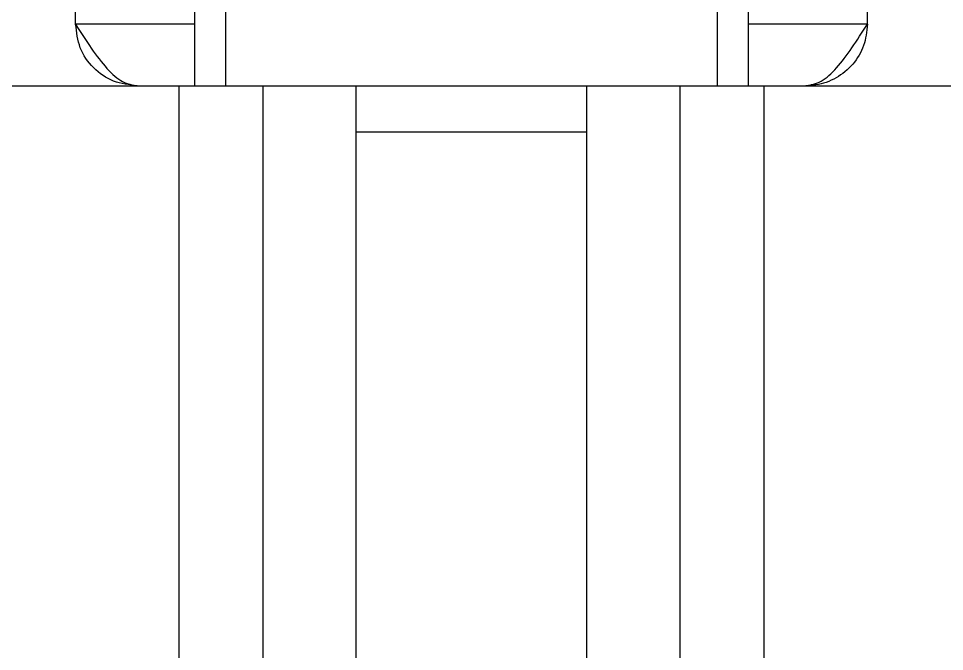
# Model space of a CAD drawing. Header units: millimetres. Extents: x 1258 to 2922, y -135 to 1239.
# Drawn here: x 1942.91 to 1973.03, y 715.5 to 736.09 of the extents above; entities that cross this region are included whole.
import ezdxf

# ---------------------------------------------------------------- set-up
doc = ezdxf.new("R2010")
doc.units = ezdxf.units.MM
doc.header["$LTSCALE"] = 6

msp = doc.modelspace()

# ---------------------------------------------------------------- linework, layer by layer
at = {"color": 7, "linetype": 'Continuous', "lineweight": 25}
for p, q in [((1948.646, 733.907), (1948.646, 755.057)), ((1949.646, 755.057), (1949.646, 733.907)), ((1965.646, 733.907), (1965.646, 755.057)), ((1966.646, 755.057), (1966.646, 733.907)), ((1944.771, 735.907), (1944.771, 751.907)), ((1970.521, 735.907), (1970.521, 751.907)), ((1921.146, 733.907), (1948.136, 733.907)), ((1948.136, 702.907), (1948.136, 733.907)), ((1948.136, 733.907), (1950.856, 733.907)), ((1950.856, 733.907), (1950.856, 702.907)), ((1950.856, 733.907), (1953.896, 733.907)), ((1953.896, 732.407), (1953.896, 733.907)), ((1953.896, 733.907), (1961.396, 733.907)), ((1961.396, 732.407), (1961.396, 733.907)), ((1961.396, 733.907), (1964.436, 733.907)), ((1964.436, 702.907), (1964.436, 733.907)), ((1964.436, 733.907), (1967.156, 733.907)), ((1967.156, 733.907), (1967.156, 702.907)), ((1967.156, 733.907), (1994.146, 733.907)), ((1953.896, 702.907), (1953.896, 732.407)), ((1953.896, 732.407), (1961.396, 732.407)), ((1961.396, 702.907), (1961.396, 732.407))]:
    msp.add_line(p, q, dxfattribs=at)
at = {"color": 8, "linetype": 'Continuous', "lineweight": 25}
for p, q in [((1948.646, 735.907), (1944.771, 735.907)), ((1970.521, 735.907), (1966.646, 735.907))]:
    msp.add_line(p, q, dxfattribs=at)
at = {"color": 7, "linetype": 'Continuous', "lineweight": 25}
for points, knots in [([(1944.771, 735.907), (1944.941, 735.64), (1945.281, 735.106), (1945.79, 734.437), (1946.287, 733.99), (1946.614, 733.934), (1946.771, 733.907)], [0, 0, 0, 0, 0.254649, 0.509541, 0.764434, 1, 1, 1, 1]), ([(1970.521, 735.907), (1970.497, 735.672), (1970.449, 735.202), (1970.073, 734.584), (1969.525, 734.13), (1968.969, 733.929), (1968.628, 733.913), (1968.521, 733.907)], [0, 0, 0, 0, 0.224324, 0.448684, 0.673044, 0.897403, 1, 1, 1, 1])]:
    msp.add_open_spline(points, degree=3, knots=knots, dxfattribs=at)
for points in [[(1946.771, 733.907), (1946.509, 733.937), (1945.985, 733.997), (1945.324, 734.46), (1944.861, 735.121), (1944.801, 735.645), (1944.771, 735.907)], [(1968.521, 733.907), (1968.688, 733.937), (1969.021, 733.997), (1969.521, 734.46), (1970.021, 735.121), (1970.354, 735.645), (1970.521, 735.907)]]:
    msp.add_open_spline(points, degree=3, dxfattribs=at)

doc.saveas('drawing.dxf')
